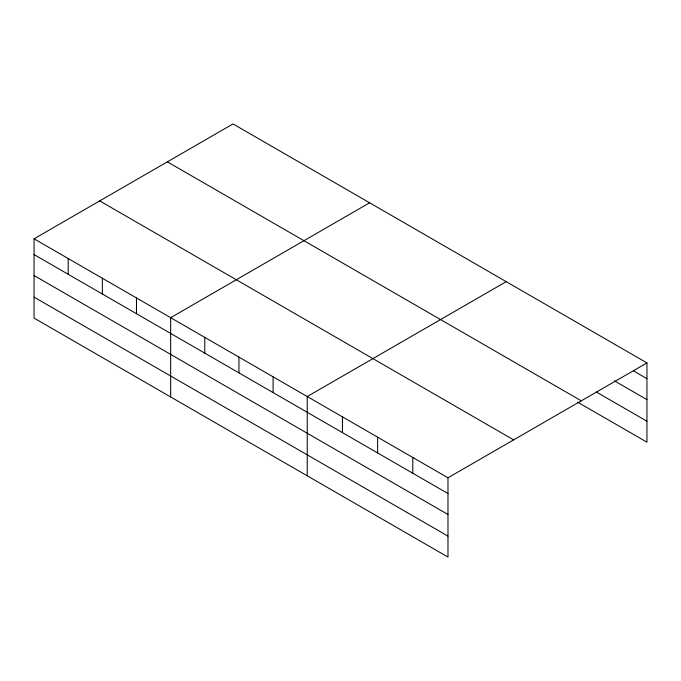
<?xml version="1.0" encoding="UTF-8"?>
<svg xmlns="http://www.w3.org/2000/svg" width="681" height="681" viewBox="0 0 681 681"><rect width="100%" height="100%" fill="white"/><g stroke="black" fill="none" stroke-linecap="round" stroke-linejoin="round"><path stroke-width="1.02" d="M447.979 514.504L447.979 477.79L34.05 238.81L34.05 318.087L447.979 557.067L447.979 514.504L34.05 275.524M34.05 238.81L233.021 123.933L646.95 362.913L646.95 442.19L577.488 402.088M369.613 202.793L170.65 317.669L170.65 396.955M506.213 281.662L307.242 396.529L307.242 475.815M447.979 477.79L646.95 362.913M633.415 370.856L646.95 378.67M614.475 380.883L646.95 399.636M596.428 392.06L646.95 421.233M167.356 161.84L581.293 400.82M99.707 200.895L513.644 439.875M34.05 254.566L447.979 493.546M34.05 297.129L447.979 536.109M412.797 457.47L412.797 473.235M377.615 437.159L377.615 452.916M342.432 416.849L342.432 432.605M273.098 376.814L273.098 392.579M238.946 357.099L238.946 372.865M204.794 337.384L204.794 353.141M136.498 297.955L136.498 313.711M102.346 278.24L102.346 293.996M68.202 258.525L68.202 274.281"/></g></svg>
